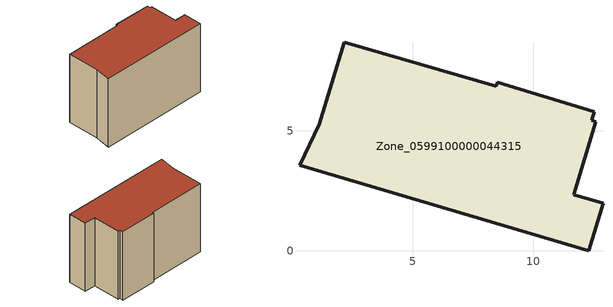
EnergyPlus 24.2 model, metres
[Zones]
Zone_0599100000044315
 floor ground (C_G): 1.11,5.27 2.14,8.69 8.47,6.86 8.51,7.01 12.54,5.79 12.45,5.43 12.61,5.37 11.7,2.35 12.91,1.99 12.31,0 0.29,3.56 z0
 wall outside (C_F): 2.14,8.69 1.11,5.27 0.29,3.56 12.31,0 12.91,1.99 11.7,2.35 12.61,5.37 12.45,5.43 12.54,5.79 8.51,7.01 8.47,6.86 2.14,8.69 z0:7.96
 roof outside (C_R): 12.54,5.79 8.51,7.01 8.47,6.86 2.14,8.69 1.11,5.27 0.29,3.56 12.31,0 12.91,1.99 11.7,2.35 12.61,5.37 12.45,5.43 z7.96
[BUILDING]
Pand.0599100000044315: North Axis=0; Terrain=City; Loads Convergence Tolerance Value=0.04; Temperature Convergence Tolerance Value=0.4; Solar Distribution=FullExterior; Maximum Number of Warmup Days=25; Minimum Number of Warmup Days=1
[Site:Location]
Rotterdam.The.Hague.AP_ZH_NLD Design_Conditions: Latitude=51.96; Longitude=4.45; Time Zone=1; Elevation=-4.5
[SITE:GROUNDTEMPERATURE:BUILDINGSURFACE]
18, 18, 18, 18, 18, 18, 18, 18, 18, 18, 18, 18
[MATERIAL] Thermal Absorptance=0.9; Solar Absorptance=0.7; Visible Absorptance=0.7
Name | Roughness | Thickness | Conductivity | Density | Specific Heat
G.TI.1975-1991 | MediumSmooth | 0.15 | 0.288461 | 540 | 1210
F.TI.1975-1991 | Rough | 0.3 | 0.230769 | 1920 | 840
R.TI.1975-1991 | MediumRough | 0.2 | 0.153846 | 1500 | 1000
[CONSTRUCTION]
C_G: G.TI.1975-1991
C_F: F.TI.1975-1991
C_R: R.TI.1975-1991
[ZONE]
Zone_0599100000044315: Type=1; Multiplier=1; Ceiling Height=Autocalculate; Volume=Autocalculate; Floor Area=autocalculate; Part of Total Floor Area=Yes
[ZONEINFILTRATION:DESIGNFLOWRATE]
Infil_Zone_0599100000044315: Zone or ZoneList or Space or SpaceList=Zone_0599100000044315; Schedule=AlwaysOn; Design Flow Rate Calculation Method=Flow/Area; Flow Rate per Floor Area=0.003; Constant Term Coefficient=1; Temperature Term Coefficient=0; Velocity Term Coefficient=0; Velocity Squared Term Coefficient=0
[HVACTEMPLATE:ZONE:IDEALLOADSAIRSYSTEM]
Zone_0599100000044315: Maximum Heating Supply Air Temperature=50; Minimum Cooling Supply Air Temperature=13; Maximum Heating Supply Air Humidity Ratio=0.0156; Minimum Cooling Supply Air Humidity Ratio=0.0077; Heating Limit=NoLimit; Cooling Limit=NoLimit; Dehumidification Control Type=ConstantSensibleHeatRatio; Cooling Sensible Heat Ratio=0.7; Dehumidification Setpoint=60; Humidification Control Type=None; Humidification Setpoint=30; Outdoor Air Method=None; Outdoor Air Flow Rate per Person=0.00944; Outdoor Air Flow Rate per Zone Floor Area=0; Outdoor Air Flow Rate per Zone=0; Demand Controlled Ventilation Type=None; Outdoor Air Economizer Type=NoEconomizer; Heat Recovery Type=None; Sensible Heat Recovery Effectiveness=0.7; Latent Heat Recovery Effectiveness=0.65
[ZONECONTROL:THERMOSTAT]
ThermostatControl_Zone_0599100000044315: Zone or ZoneList=Zone_0599100000044315; Control Type Schedule=DualSetpointControlType; Control 1=Thermostat_Zone_0599100000044315; Temperature Difference Between Cutout And Setpoint=0
[THERMOSTATSETPOINT:DUALSETPOINT]
Thermostat_Zone_0599100000044315: Heating Setpoint Temperature Schedule=HeatingSetpoint_Zone_0599100000044315; Cooling Setpoint Temperature Schedule=CoolingSetpoint_Zone_0599100000044315
[SCHEDULE:COMPACT]
HeatingSetpoint_Zone_0599100000044315: Through: 12/31, For: AllDays, Until: 24:00, 21
CoolingSetpoint_Zone_0599100000044315: Through: 12/31, For: AllDays, Until: 24:00, 24
DualSetpointControlType: Through: 12/31, For: AllDays, Until: 24:00, 4
AlwaysOn: Through: 12/31, For: AllDays, Until: 24:00, 1
